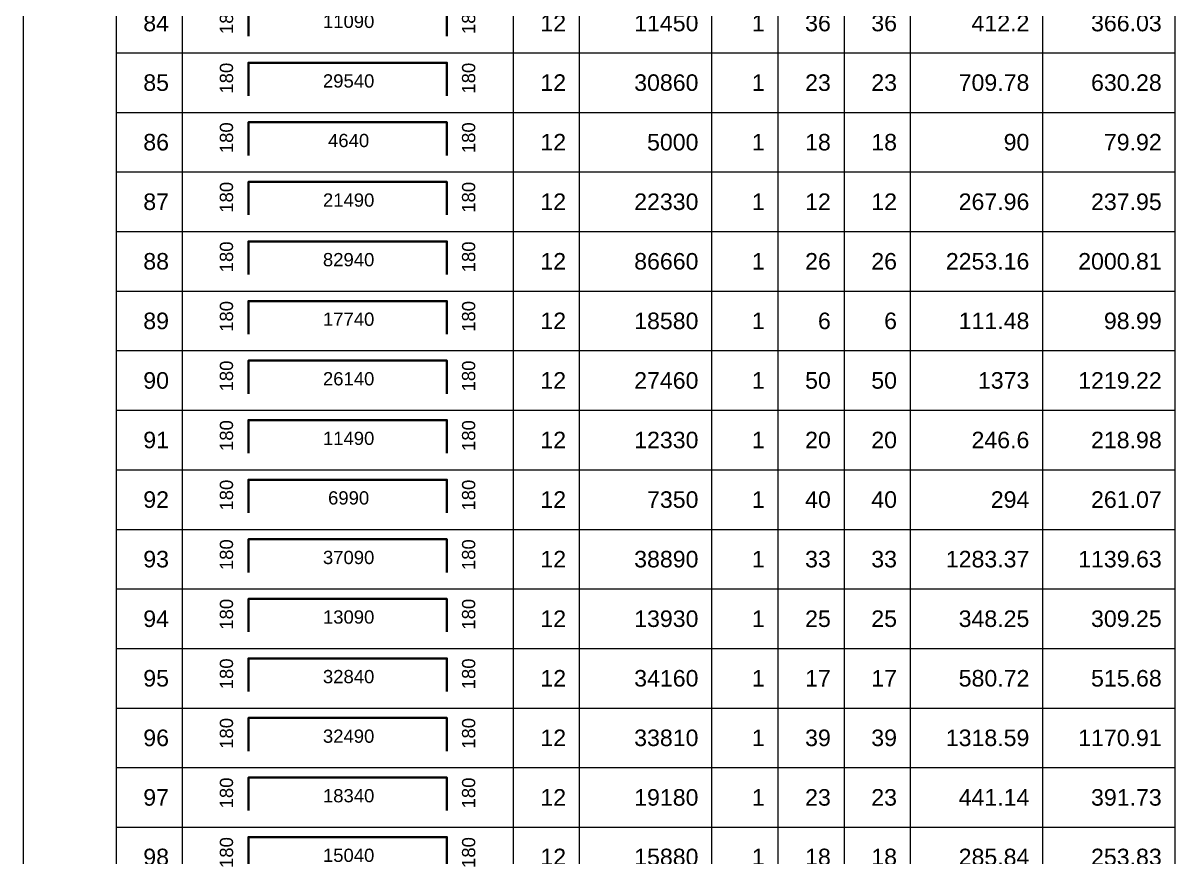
# Model space of a CAD drawing. Header units: millimetres. Extents: x -415354 to 883813, y -531490 to 486716.
# Drawn here: x 798740 to 816146, y -131440 to -118840 of the extents above; entities that cross this region are included whole.
import ezdxf
from ezdxf.enums import TextEntityAlignment as Align

# ---------------------------------------------------------------- set-up
doc = ezdxf.new("R2010")
doc.units = ezdxf.units.MM
doc.header["$MEASUREMENT"] = 0
for name, color, linetype, lineweight in [('NDC_FRAME', 7, 'Continuous', 20), ('NDC_S_REBAR', 4, 'Continuous', 35), ('NDC_S_VN TEXT', 7, 'Continuous', 20), ('NDC_Table', 3, 'Continuous', 20)]:
    doc.layers.add(name, color=color, linetype=linetype, lineweight=lineweight)
doc.styles.add('ARIAL', font='arial.ttf', dxfattribs={"width": 0.8})

# ---------------------------------------------------------------- blocks, each defined once
blk = doc.blocks.new('dang04')
at = {"layer": 'NDC_S_REBAR'}
blk.add_lwpolyline([(3405, -650), (3405, -150), (6405, -150), (6405, -650)], dxfattribs=at)
at = {"layer": 'NDC_Table'}
for p, q in [((0, 0), (0, -900)), ((1405, 0), (1405, -900)), ((2405, 0), (2405, -900)), ((7405, 0), (7405, -900)), ((8405, 0), (8405, -900)), ((10405, 0), (10405, -900)), ((11405, 0), (11405, -900)), ((12405, 0), (12405, -900)), ((13405, 0), (13405, -900)), ((15405, 0), (15405, -900)), ((17405, 0), (17405, -900)), ((1405, -900), (17405, -900))]:
    blk.add_line(p, q, dxfattribs=at)
at = {"layer": 'NDC_S_VN TEXT', "style": 'ARIAL'}
for p in [(3073, -150), (6733, -150)]:
    blk.add_attdef('D03', text='', height=200, rotation=90, dxfattribs=at).set_placement(p, align=Align.MIDDLE_RIGHT)
for p in [(2205, -450), (8205, -450), (10205, -450), (11205, -450), (12205, -450), (13205, -450), (15205, -450), (17205, -450)]:
    blk.add_attdef('D03', text='', height=250, dxfattribs=at).set_placement(p, align=Align.MIDDLE_RIGHT)
blk.add_attdef('D03', text='', height=200, dxfattribs=at).set_placement((4920, -425), align=Align.MIDDLE_CENTER)

msp = doc.modelspace()

# ---------------------------------------------------------------- block references
at = {"layer": 'NDC_FRAME'}
ref = msp.add_blockref('dang04', (798740.5, -118390.5), dxfattribs=at)
ref.add_attrib('D03', '84', dxfattribs={"layer": 'NDC_S_VN TEXT', "height": 250, "style": 'ARIAL'}).set_placement((800945.8, -118840.5), align=Align.MIDDLE_RIGHT)
ref.add_attrib('D03', '180', dxfattribs={"layer": 'NDC_S_VN TEXT', "height": 200, "rotation": 90, "style": 'ARIAL'}).set_placement((801813.8, -118540.5), align=Align.MIDDLE_RIGHT)
ref.add_attrib('D03', '11090', dxfattribs={"layer": 'NDC_S_VN TEXT', "height": 200, "style": 'ARIAL'}).set_placement((803660.1, -118815.2), align=Align.MIDDLE_CENTER)
ref.add_attrib('D03', '180', dxfattribs={"layer": 'NDC_S_VN TEXT', "height": 200, "rotation": 90, "style": 'ARIAL'}).set_placement((805473, -118540.5), align=Align.MIDDLE_RIGHT)
ref.add_attrib('D03', '12', dxfattribs={"layer": 'NDC_S_VN TEXT', "height": 250, "style": 'ARIAL'}).set_placement((806945.8, -118840.5), align=Align.MIDDLE_RIGHT)
ref.add_attrib('D03', '11450', dxfattribs={"layer": 'NDC_S_VN TEXT', "height": 250, "style": 'ARIAL'}).set_placement((808945.8, -118840.5), align=Align.MIDDLE_RIGHT)
ref.add_attrib('D03', '1', dxfattribs={"layer": 'NDC_S_VN TEXT', "height": 250, "style": 'ARIAL'}).set_placement((809945.8, -118840.5), align=Align.MIDDLE_RIGHT)
ref.add_attrib('D03', '36', dxfattribs={"layer": 'NDC_S_VN TEXT', "height": 250, "style": 'ARIAL'}).set_placement((810945.8, -118840.5), align=Align.MIDDLE_RIGHT)
ref.add_attrib('D03', '36', dxfattribs={"layer": 'NDC_S_VN TEXT', "height": 250, "style": 'ARIAL'}).set_placement((811945.8, -118840.2), align=Align.MIDDLE_RIGHT)
ref.add_attrib('D03', '412.2', dxfattribs={"layer": 'NDC_S_VN TEXT', "height": 250, "style": 'ARIAL'}).set_placement((813945.8, -118840.5), align=Align.MIDDLE_RIGHT)
ref.add_attrib('D03', '366.03', dxfattribs={"layer": 'NDC_S_VN TEXT', "height": 250, "style": 'ARIAL'}).set_placement((815945.8, -118840.5), align=Align.MIDDLE_RIGHT)
ref = msp.add_blockref('dang04', (798740.5, -119290.5), dxfattribs=at)
ref.add_attrib('D03', '85', dxfattribs={"layer": 'NDC_S_VN TEXT', "height": 250, "style": 'ARIAL'}).set_placement((800945.8, -119740.5), align=Align.MIDDLE_RIGHT)
ref.add_attrib('D03', '180', dxfattribs={"layer": 'NDC_S_VN TEXT', "height": 200, "rotation": 90, "style": 'ARIAL'}).set_placement((801813.8, -119440.5), align=Align.MIDDLE_RIGHT)
ref.add_attrib('D03', '29540', dxfattribs={"layer": 'NDC_S_VN TEXT', "height": 200, "style": 'ARIAL'}).set_placement((803660.1, -119715.2), align=Align.MIDDLE_CENTER)
ref.add_attrib('D03', '180', dxfattribs={"layer": 'NDC_S_VN TEXT', "height": 200, "rotation": 90, "style": 'ARIAL'}).set_placement((805473, -119440.5), align=Align.MIDDLE_RIGHT)
ref.add_attrib('D03', '12', dxfattribs={"layer": 'NDC_S_VN TEXT', "height": 250, "style": 'ARIAL'}).set_placement((806945.8, -119740.5), align=Align.MIDDLE_RIGHT)
ref.add_attrib('D03', '30860', dxfattribs={"layer": 'NDC_S_VN TEXT', "height": 250, "style": 'ARIAL'}).set_placement((808945.8, -119740.5), align=Align.MIDDLE_RIGHT)
ref.add_attrib('D03', '1', dxfattribs={"layer": 'NDC_S_VN TEXT', "height": 250, "style": 'ARIAL'}).set_placement((809945.8, -119740.5), align=Align.MIDDLE_RIGHT)
ref.add_attrib('D03', '23', dxfattribs={"layer": 'NDC_S_VN TEXT', "height": 250, "style": 'ARIAL'}).set_placement((810945.8, -119740.5), align=Align.MIDDLE_RIGHT)
ref.add_attrib('D03', '23', dxfattribs={"layer": 'NDC_S_VN TEXT', "height": 250, "style": 'ARIAL'}).set_placement((811945.8, -119740.2), align=Align.MIDDLE_RIGHT)
ref.add_attrib('D03', '709.78', dxfattribs={"layer": 'NDC_S_VN TEXT', "height": 250, "style": 'ARIAL'}).set_placement((813945.8, -119740.5), align=Align.MIDDLE_RIGHT)
ref.add_attrib('D03', '630.28', dxfattribs={"layer": 'NDC_S_VN TEXT', "height": 250, "style": 'ARIAL'}).set_placement((815945.8, -119740.5), align=Align.MIDDLE_RIGHT)
ref = msp.add_blockref('dang04', (798740.5, -120190.5), dxfattribs=at)
ref.add_attrib('D03', '86', dxfattribs={"layer": 'NDC_S_VN TEXT', "height": 250, "style": 'ARIAL'}).set_placement((800945.8, -120640.5), align=Align.MIDDLE_RIGHT)
ref.add_attrib('D03', '180', dxfattribs={"layer": 'NDC_S_VN TEXT', "height": 200, "rotation": 90, "style": 'ARIAL'}).set_placement((801813.8, -120340.5), align=Align.MIDDLE_RIGHT)
ref.add_attrib('D03', '4640', dxfattribs={"layer": 'NDC_S_VN TEXT', "height": 200, "style": 'ARIAL'}).set_placement((803660.1, -120615.2), align=Align.MIDDLE_CENTER)
ref.add_attrib('D03', '180', dxfattribs={"layer": 'NDC_S_VN TEXT', "height": 200, "rotation": 90, "style": 'ARIAL'}).set_placement((805473, -120340.5), align=Align.MIDDLE_RIGHT)
ref.add_attrib('D03', '12', dxfattribs={"layer": 'NDC_S_VN TEXT', "height": 250, "style": 'ARIAL'}).set_placement((806945.8, -120640.5), align=Align.MIDDLE_RIGHT)
ref.add_attrib('D03', '5000', dxfattribs={"layer": 'NDC_S_VN TEXT', "height": 250, "style": 'ARIAL'}).set_placement((808945.8, -120640.5), align=Align.MIDDLE_RIGHT)
ref.add_attrib('D03', '1', dxfattribs={"layer": 'NDC_S_VN TEXT', "height": 250, "style": 'ARIAL'}).set_placement((809945.8, -120640.5), align=Align.MIDDLE_RIGHT)
ref.add_attrib('D03', '18', dxfattribs={"layer": 'NDC_S_VN TEXT', "height": 250, "style": 'ARIAL'}).set_placement((810945.8, -120640.5), align=Align.MIDDLE_RIGHT)
ref.add_attrib('D03', '18', dxfattribs={"layer": 'NDC_S_VN TEXT', "height": 250, "style": 'ARIAL'}).set_placement((811945.8, -120640.2), align=Align.MIDDLE_RIGHT)
ref.add_attrib('D03', '90', dxfattribs={"layer": 'NDC_S_VN TEXT', "height": 250, "style": 'ARIAL'}).set_placement((813945.8, -120640.5), align=Align.MIDDLE_RIGHT)
ref.add_attrib('D03', '79.92', dxfattribs={"layer": 'NDC_S_VN TEXT', "height": 250, "style": 'ARIAL'}).set_placement((815945.8, -120640.5), align=Align.MIDDLE_RIGHT)
ref = msp.add_blockref('dang04', (798740.5, -121090.5), dxfattribs=at)
ref.add_attrib('D03', '87', dxfattribs={"layer": 'NDC_S_VN TEXT', "height": 250, "style": 'ARIAL'}).set_placement((800945.8, -121540.5), align=Align.MIDDLE_RIGHT)
ref.add_attrib('D03', '180', dxfattribs={"layer": 'NDC_S_VN TEXT', "height": 200, "rotation": 90, "style": 'ARIAL'}).set_placement((801813.8, -121240.5), align=Align.MIDDLE_RIGHT)
ref.add_attrib('D03', '21490', dxfattribs={"layer": 'NDC_S_VN TEXT', "height": 200, "style": 'ARIAL'}).set_placement((803660.1, -121515.2), align=Align.MIDDLE_CENTER)
ref.add_attrib('D03', '180', dxfattribs={"layer": 'NDC_S_VN TEXT', "height": 200, "rotation": 90, "style": 'ARIAL'}).set_placement((805473, -121240.5), align=Align.MIDDLE_RIGHT)
ref.add_attrib('D03', '12', dxfattribs={"layer": 'NDC_S_VN TEXT', "height": 250, "style": 'ARIAL'}).set_placement((806945.8, -121540.5), align=Align.MIDDLE_RIGHT)
ref.add_attrib('D03', '22330', dxfattribs={"layer": 'NDC_S_VN TEXT', "height": 250, "style": 'ARIAL'}).set_placement((808945.8, -121540.5), align=Align.MIDDLE_RIGHT)
ref.add_attrib('D03', '1', dxfattribs={"layer": 'NDC_S_VN TEXT', "height": 250, "style": 'ARIAL'}).set_placement((809945.8, -121540.5), align=Align.MIDDLE_RIGHT)
ref.add_attrib('D03', '12', dxfattribs={"layer": 'NDC_S_VN TEXT', "height": 250, "style": 'ARIAL'}).set_placement((810945.8, -121540.5), align=Align.MIDDLE_RIGHT)
ref.add_attrib('D03', '12', dxfattribs={"layer": 'NDC_S_VN TEXT', "height": 250, "style": 'ARIAL'}).set_placement((811945.8, -121540.2), align=Align.MIDDLE_RIGHT)
ref.add_attrib('D03', '267.96', dxfattribs={"layer": 'NDC_S_VN TEXT', "height": 250, "style": 'ARIAL'}).set_placement((813945.8, -121540.5), align=Align.MIDDLE_RIGHT)
ref.add_attrib('D03', '237.95', dxfattribs={"layer": 'NDC_S_VN TEXT', "height": 250, "style": 'ARIAL'}).set_placement((815945.8, -121540.5), align=Align.MIDDLE_RIGHT)
ref = msp.add_blockref('dang04', (798740.5, -121990.5), dxfattribs=at)
ref.add_attrib('D03', '88', dxfattribs={"layer": 'NDC_S_VN TEXT', "height": 250, "style": 'ARIAL'}).set_placement((800945.8, -122440.5), align=Align.MIDDLE_RIGHT)
ref.add_attrib('D03', '180', dxfattribs={"layer": 'NDC_S_VN TEXT', "height": 200, "rotation": 90, "style": 'ARIAL'}).set_placement((801813.8, -122140.5), align=Align.MIDDLE_RIGHT)
ref.add_attrib('D03', '82940', dxfattribs={"layer": 'NDC_S_VN TEXT', "height": 200, "style": 'ARIAL'}).set_placement((803660.1, -122415.2), align=Align.MIDDLE_CENTER)
ref.add_attrib('D03', '180', dxfattribs={"layer": 'NDC_S_VN TEXT', "height": 200, "rotation": 90, "style": 'ARIAL'}).set_placement((805473, -122140.5), align=Align.MIDDLE_RIGHT)
ref.add_attrib('D03', '12', dxfattribs={"layer": 'NDC_S_VN TEXT', "height": 250, "style": 'ARIAL'}).set_placement((806945.8, -122440.5), align=Align.MIDDLE_RIGHT)
ref.add_attrib('D03', '86660', dxfattribs={"layer": 'NDC_S_VN TEXT', "height": 250, "style": 'ARIAL'}).set_placement((808945.8, -122440.5), align=Align.MIDDLE_RIGHT)
ref.add_attrib('D03', '1', dxfattribs={"layer": 'NDC_S_VN TEXT', "height": 250, "style": 'ARIAL'}).set_placement((809945.8, -122440.5), align=Align.MIDDLE_RIGHT)
ref.add_attrib('D03', '26', dxfattribs={"layer": 'NDC_S_VN TEXT', "height": 250, "style": 'ARIAL'}).set_placement((810945.8, -122440.5), align=Align.MIDDLE_RIGHT)
ref.add_attrib('D03', '26', dxfattribs={"layer": 'NDC_S_VN TEXT', "height": 250, "style": 'ARIAL'}).set_placement((811945.8, -122440.2), align=Align.MIDDLE_RIGHT)
ref.add_attrib('D03', '2253.16', dxfattribs={"layer": 'NDC_S_VN TEXT', "height": 250, "style": 'ARIAL'}).set_placement((813945.8, -122440.5), align=Align.MIDDLE_RIGHT)
ref.add_attrib('D03', '2000.81', dxfattribs={"layer": 'NDC_S_VN TEXT', "height": 250, "style": 'ARIAL'}).set_placement((815945.8, -122440.5), align=Align.MIDDLE_RIGHT)
ref = msp.add_blockref('dang04', (798740.5, -122890.5), dxfattribs=at)
ref.add_attrib('D03', '89', dxfattribs={"layer": 'NDC_S_VN TEXT', "height": 250, "style": 'ARIAL'}).set_placement((800945.8, -123340.5), align=Align.MIDDLE_RIGHT)
ref.add_attrib('D03', '180', dxfattribs={"layer": 'NDC_S_VN TEXT', "height": 200, "rotation": 90, "style": 'ARIAL'}).set_placement((801813.8, -123040.5), align=Align.MIDDLE_RIGHT)
ref.add_attrib('D03', '17740', dxfattribs={"layer": 'NDC_S_VN TEXT', "height": 200, "style": 'ARIAL'}).set_placement((803660.1, -123315.2), align=Align.MIDDLE_CENTER)
ref.add_attrib('D03', '180', dxfattribs={"layer": 'NDC_S_VN TEXT', "height": 200, "rotation": 90, "style": 'ARIAL'}).set_placement((805473, -123040.5), align=Align.MIDDLE_RIGHT)
ref.add_attrib('D03', '12', dxfattribs={"layer": 'NDC_S_VN TEXT', "height": 250, "style": 'ARIAL'}).set_placement((806945.8, -123340.5), align=Align.MIDDLE_RIGHT)
ref.add_attrib('D03', '18580', dxfattribs={"layer": 'NDC_S_VN TEXT', "height": 250, "style": 'ARIAL'}).set_placement((808945.8, -123340.5), align=Align.MIDDLE_RIGHT)
ref.add_attrib('D03', '1', dxfattribs={"layer": 'NDC_S_VN TEXT', "height": 250, "style": 'ARIAL'}).set_placement((809945.8, -123340.5), align=Align.MIDDLE_RIGHT)
ref.add_attrib('D03', '6', dxfattribs={"layer": 'NDC_S_VN TEXT', "height": 250, "style": 'ARIAL'}).set_placement((810945.8, -123340.5), align=Align.MIDDLE_RIGHT)
ref.add_attrib('D03', '6', dxfattribs={"layer": 'NDC_S_VN TEXT', "height": 250, "style": 'ARIAL'}).set_placement((811945.8, -123340.2), align=Align.MIDDLE_RIGHT)
ref.add_attrib('D03', '111.48', dxfattribs={"layer": 'NDC_S_VN TEXT', "height": 250, "style": 'ARIAL'}).set_placement((813945.8, -123340.5), align=Align.MIDDLE_RIGHT)
ref.add_attrib('D03', '98.99', dxfattribs={"layer": 'NDC_S_VN TEXT', "height": 250, "style": 'ARIAL'}).set_placement((815945.8, -123340.5), align=Align.MIDDLE_RIGHT)
ref = msp.add_blockref('dang04', (798740.5, -123790.5), dxfattribs=at)
ref.add_attrib('D03', '90', dxfattribs={"layer": 'NDC_S_VN TEXT', "height": 250, "style": 'ARIAL'}).set_placement((800945.8, -124240.5), align=Align.MIDDLE_RIGHT)
ref.add_attrib('D03', '180', dxfattribs={"layer": 'NDC_S_VN TEXT', "height": 200, "rotation": 90, "style": 'ARIAL'}).set_placement((801813.8, -123940.5), align=Align.MIDDLE_RIGHT)
ref.add_attrib('D03', '26140', dxfattribs={"layer": 'NDC_S_VN TEXT', "height": 200, "style": 'ARIAL'}).set_placement((803660.1, -124215.2), align=Align.MIDDLE_CENTER)
ref.add_attrib('D03', '180', dxfattribs={"layer": 'NDC_S_VN TEXT', "height": 200, "rotation": 90, "style": 'ARIAL'}).set_placement((805473, -123940.5), align=Align.MIDDLE_RIGHT)
ref.add_attrib('D03', '12', dxfattribs={"layer": 'NDC_S_VN TEXT', "height": 250, "style": 'ARIAL'}).set_placement((806945.8, -124240.5), align=Align.MIDDLE_RIGHT)
ref.add_attrib('D03', '27460', dxfattribs={"layer": 'NDC_S_VN TEXT', "height": 250, "style": 'ARIAL'}).set_placement((808945.8, -124240.5), align=Align.MIDDLE_RIGHT)
ref.add_attrib('D03', '1', dxfattribs={"layer": 'NDC_S_VN TEXT', "height": 250, "style": 'ARIAL'}).set_placement((809945.8, -124240.5), align=Align.MIDDLE_RIGHT)
ref.add_attrib('D03', '50', dxfattribs={"layer": 'NDC_S_VN TEXT', "height": 250, "style": 'ARIAL'}).set_placement((810945.8, -124240.5), align=Align.MIDDLE_RIGHT)
ref.add_attrib('D03', '50', dxfattribs={"layer": 'NDC_S_VN TEXT', "height": 250, "style": 'ARIAL'}).set_placement((811945.8, -124240.2), align=Align.MIDDLE_RIGHT)
ref.add_attrib('D03', '1373', dxfattribs={"layer": 'NDC_S_VN TEXT', "height": 250, "style": 'ARIAL'}).set_placement((813945.8, -124240.5), align=Align.MIDDLE_RIGHT)
ref.add_attrib('D03', '1219.22', dxfattribs={"layer": 'NDC_S_VN TEXT', "height": 250, "style": 'ARIAL'}).set_placement((815945.8, -124240.5), align=Align.MIDDLE_RIGHT)
ref = msp.add_blockref('dang04', (798740.5, -124690.5), dxfattribs=at)
ref.add_attrib('D03', '91', dxfattribs={"layer": 'NDC_S_VN TEXT', "height": 250, "style": 'ARIAL'}).set_placement((800945.8, -125140.5), align=Align.MIDDLE_RIGHT)
ref.add_attrib('D03', '180', dxfattribs={"layer": 'NDC_S_VN TEXT', "height": 200, "rotation": 90, "style": 'ARIAL'}).set_placement((801813.8, -124840.5), align=Align.MIDDLE_RIGHT)
ref.add_attrib('D03', '11490', dxfattribs={"layer": 'NDC_S_VN TEXT', "height": 200, "style": 'ARIAL'}).set_placement((803660.1, -125115.2), align=Align.MIDDLE_CENTER)
ref.add_attrib('D03', '180', dxfattribs={"layer": 'NDC_S_VN TEXT', "height": 200, "rotation": 90, "style": 'ARIAL'}).set_placement((805473, -124840.5), align=Align.MIDDLE_RIGHT)
ref.add_attrib('D03', '12', dxfattribs={"layer": 'NDC_S_VN TEXT', "height": 250, "style": 'ARIAL'}).set_placement((806945.8, -125140.5), align=Align.MIDDLE_RIGHT)
ref.add_attrib('D03', '12330', dxfattribs={"layer": 'NDC_S_VN TEXT', "height": 250, "style": 'ARIAL'}).set_placement((808945.8, -125140.5), align=Align.MIDDLE_RIGHT)
ref.add_attrib('D03', '1', dxfattribs={"layer": 'NDC_S_VN TEXT', "height": 250, "style": 'ARIAL'}).set_placement((809945.8, -125140.5), align=Align.MIDDLE_RIGHT)
ref.add_attrib('D03', '20', dxfattribs={"layer": 'NDC_S_VN TEXT', "height": 250, "style": 'ARIAL'}).set_placement((810945.8, -125140.5), align=Align.MIDDLE_RIGHT)
ref.add_attrib('D03', '20', dxfattribs={"layer": 'NDC_S_VN TEXT', "height": 250, "style": 'ARIAL'}).set_placement((811945.8, -125140.2), align=Align.MIDDLE_RIGHT)
ref.add_attrib('D03', '246.6', dxfattribs={"layer": 'NDC_S_VN TEXT', "height": 250, "style": 'ARIAL'}).set_placement((813945.8, -125140.5), align=Align.MIDDLE_RIGHT)
ref.add_attrib('D03', '218.98', dxfattribs={"layer": 'NDC_S_VN TEXT', "height": 250, "style": 'ARIAL'}).set_placement((815945.8, -125140.5), align=Align.MIDDLE_RIGHT)
ref = msp.add_blockref('dang04', (798740.5, -125590.5), dxfattribs=at)
ref.add_attrib('D03', '92', dxfattribs={"layer": 'NDC_S_VN TEXT', "height": 250, "style": 'ARIAL'}).set_placement((800945.8, -126040.5), align=Align.MIDDLE_RIGHT)
ref.add_attrib('D03', '180', dxfattribs={"layer": 'NDC_S_VN TEXT', "height": 200, "rotation": 90, "style": 'ARIAL'}).set_placement((801813.8, -125740.5), align=Align.MIDDLE_RIGHT)
ref.add_attrib('D03', '6990', dxfattribs={"layer": 'NDC_S_VN TEXT', "height": 200, "style": 'ARIAL'}).set_placement((803660.1, -126015.2), align=Align.MIDDLE_CENTER)
ref.add_attrib('D03', '180', dxfattribs={"layer": 'NDC_S_VN TEXT', "height": 200, "rotation": 90, "style": 'ARIAL'}).set_placement((805473, -125740.5), align=Align.MIDDLE_RIGHT)
ref.add_attrib('D03', '12', dxfattribs={"layer": 'NDC_S_VN TEXT', "height": 250, "style": 'ARIAL'}).set_placement((806945.8, -126040.5), align=Align.MIDDLE_RIGHT)
ref.add_attrib('D03', '7350', dxfattribs={"layer": 'NDC_S_VN TEXT', "height": 250, "style": 'ARIAL'}).set_placement((808945.8, -126040.5), align=Align.MIDDLE_RIGHT)
ref.add_attrib('D03', '1', dxfattribs={"layer": 'NDC_S_VN TEXT', "height": 250, "style": 'ARIAL'}).set_placement((809945.8, -126040.5), align=Align.MIDDLE_RIGHT)
ref.add_attrib('D03', '40', dxfattribs={"layer": 'NDC_S_VN TEXT', "height": 250, "style": 'ARIAL'}).set_placement((810945.8, -126040.5), align=Align.MIDDLE_RIGHT)
ref.add_attrib('D03', '40', dxfattribs={"layer": 'NDC_S_VN TEXT', "height": 250, "style": 'ARIAL'}).set_placement((811945.8, -126040.2), align=Align.MIDDLE_RIGHT)
ref.add_attrib('D03', '294', dxfattribs={"layer": 'NDC_S_VN TEXT', "height": 250, "style": 'ARIAL'}).set_placement((813945.8, -126040.5), align=Align.MIDDLE_RIGHT)
ref.add_attrib('D03', '261.07', dxfattribs={"layer": 'NDC_S_VN TEXT', "height": 250, "style": 'ARIAL'}).set_placement((815945.8, -126040.5), align=Align.MIDDLE_RIGHT)
ref = msp.add_blockref('dang04', (798740.5, -126490.5), dxfattribs=at)
ref.add_attrib('D03', '93', dxfattribs={"layer": 'NDC_S_VN TEXT', "height": 250, "style": 'ARIAL'}).set_placement((800945.8, -126940.5), align=Align.MIDDLE_RIGHT)
ref.add_attrib('D03', '180', dxfattribs={"layer": 'NDC_S_VN TEXT', "height": 200, "rotation": 90, "style": 'ARIAL'}).set_placement((801813.8, -126640.5), align=Align.MIDDLE_RIGHT)
ref.add_attrib('D03', '37090', dxfattribs={"layer": 'NDC_S_VN TEXT', "height": 200, "style": 'ARIAL'}).set_placement((803660.1, -126915.2), align=Align.MIDDLE_CENTER)
ref.add_attrib('D03', '180', dxfattribs={"layer": 'NDC_S_VN TEXT', "height": 200, "rotation": 90, "style": 'ARIAL'}).set_placement((805473, -126640.5), align=Align.MIDDLE_RIGHT)
ref.add_attrib('D03', '12', dxfattribs={"layer": 'NDC_S_VN TEXT', "height": 250, "style": 'ARIAL'}).set_placement((806945.8, -126940.5), align=Align.MIDDLE_RIGHT)
ref.add_attrib('D03', '38890', dxfattribs={"layer": 'NDC_S_VN TEXT', "height": 250, "style": 'ARIAL'}).set_placement((808945.8, -126940.5), align=Align.MIDDLE_RIGHT)
ref.add_attrib('D03', '1', dxfattribs={"layer": 'NDC_S_VN TEXT', "height": 250, "style": 'ARIAL'}).set_placement((809945.8, -126940.5), align=Align.MIDDLE_RIGHT)
ref.add_attrib('D03', '33', dxfattribs={"layer": 'NDC_S_VN TEXT', "height": 250, "style": 'ARIAL'}).set_placement((810945.8, -126940.5), align=Align.MIDDLE_RIGHT)
ref.add_attrib('D03', '33', dxfattribs={"layer": 'NDC_S_VN TEXT', "height": 250, "style": 'ARIAL'}).set_placement((811945.8, -126940.2), align=Align.MIDDLE_RIGHT)
ref.add_attrib('D03', '1283.37', dxfattribs={"layer": 'NDC_S_VN TEXT', "height": 250, "style": 'ARIAL'}).set_placement((813945.8, -126940.5), align=Align.MIDDLE_RIGHT)
ref.add_attrib('D03', '1139.63', dxfattribs={"layer": 'NDC_S_VN TEXT', "height": 250, "style": 'ARIAL'}).set_placement((815945.8, -126940.5), align=Align.MIDDLE_RIGHT)
ref = msp.add_blockref('dang04', (798740.5, -127390.5), dxfattribs=at)
ref.add_attrib('D03', '94', dxfattribs={"layer": 'NDC_S_VN TEXT', "height": 250, "style": 'ARIAL'}).set_placement((800945.8, -127840.5), align=Align.MIDDLE_RIGHT)
ref.add_attrib('D03', '180', dxfattribs={"layer": 'NDC_S_VN TEXT', "height": 200, "rotation": 90, "style": 'ARIAL'}).set_placement((801813.8, -127540.5), align=Align.MIDDLE_RIGHT)
ref.add_attrib('D03', '13090', dxfattribs={"layer": 'NDC_S_VN TEXT', "height": 200, "style": 'ARIAL'}).set_placement((803660.1, -127815.2), align=Align.MIDDLE_CENTER)
ref.add_attrib('D03', '180', dxfattribs={"layer": 'NDC_S_VN TEXT', "height": 200, "rotation": 90, "style": 'ARIAL'}).set_placement((805473, -127540.5), align=Align.MIDDLE_RIGHT)
ref.add_attrib('D03', '12', dxfattribs={"layer": 'NDC_S_VN TEXT', "height": 250, "style": 'ARIAL'}).set_placement((806945.8, -127840.5), align=Align.MIDDLE_RIGHT)
ref.add_attrib('D03', '13930', dxfattribs={"layer": 'NDC_S_VN TEXT', "height": 250, "style": 'ARIAL'}).set_placement((808945.8, -127840.5), align=Align.MIDDLE_RIGHT)
ref.add_attrib('D03', '1', dxfattribs={"layer": 'NDC_S_VN TEXT', "height": 250, "style": 'ARIAL'}).set_placement((809945.8, -127840.5), align=Align.MIDDLE_RIGHT)
ref.add_attrib('D03', '25', dxfattribs={"layer": 'NDC_S_VN TEXT', "height": 250, "style": 'ARIAL'}).set_placement((810945.8, -127840.5), align=Align.MIDDLE_RIGHT)
ref.add_attrib('D03', '25', dxfattribs={"layer": 'NDC_S_VN TEXT', "height": 250, "style": 'ARIAL'}).set_placement((811945.8, -127840.2), align=Align.MIDDLE_RIGHT)
ref.add_attrib('D03', '348.25', dxfattribs={"layer": 'NDC_S_VN TEXT', "height": 250, "style": 'ARIAL'}).set_placement((813945.8, -127840.5), align=Align.MIDDLE_RIGHT)
ref.add_attrib('D03', '309.25', dxfattribs={"layer": 'NDC_S_VN TEXT', "height": 250, "style": 'ARIAL'}).set_placement((815945.8, -127840.5), align=Align.MIDDLE_RIGHT)
ref = msp.add_blockref('dang04', (798740.5, -128290.5), dxfattribs=at)
ref.add_attrib('D03', '95', dxfattribs={"layer": 'NDC_S_VN TEXT', "height": 250, "style": 'ARIAL'}).set_placement((800945.8, -128740.5), align=Align.MIDDLE_RIGHT)
ref.add_attrib('D03', '180', dxfattribs={"layer": 'NDC_S_VN TEXT', "height": 200, "rotation": 90, "style": 'ARIAL'}).set_placement((801813.8, -128440.5), align=Align.MIDDLE_RIGHT)
ref.add_attrib('D03', '32840', dxfattribs={"layer": 'NDC_S_VN TEXT', "height": 200, "style": 'ARIAL'}).set_placement((803660.1, -128715.2), align=Align.MIDDLE_CENTER)
ref.add_attrib('D03', '180', dxfattribs={"layer": 'NDC_S_VN TEXT', "height": 200, "rotation": 90, "style": 'ARIAL'}).set_placement((805473, -128440.5), align=Align.MIDDLE_RIGHT)
ref.add_attrib('D03', '12', dxfattribs={"layer": 'NDC_S_VN TEXT', "height": 250, "style": 'ARIAL'}).set_placement((806945.8, -128740.5), align=Align.MIDDLE_RIGHT)
ref.add_attrib('D03', '34160', dxfattribs={"layer": 'NDC_S_VN TEXT', "height": 250, "style": 'ARIAL'}).set_placement((808945.8, -128740.5), align=Align.MIDDLE_RIGHT)
ref.add_attrib('D03', '1', dxfattribs={"layer": 'NDC_S_VN TEXT', "height": 250, "style": 'ARIAL'}).set_placement((809945.8, -128740.5), align=Align.MIDDLE_RIGHT)
ref.add_attrib('D03', '17', dxfattribs={"layer": 'NDC_S_VN TEXT', "height": 250, "style": 'ARIAL'}).set_placement((810945.8, -128740.5), align=Align.MIDDLE_RIGHT)
ref.add_attrib('D03', '17', dxfattribs={"layer": 'NDC_S_VN TEXT', "height": 250, "style": 'ARIAL'}).set_placement((811945.8, -128740.2), align=Align.MIDDLE_RIGHT)
ref.add_attrib('D03', '580.72', dxfattribs={"layer": 'NDC_S_VN TEXT', "height": 250, "style": 'ARIAL'}).set_placement((813945.8, -128740.5), align=Align.MIDDLE_RIGHT)
ref.add_attrib('D03', '515.68', dxfattribs={"layer": 'NDC_S_VN TEXT', "height": 250, "style": 'ARIAL'}).set_placement((815945.8, -128740.5), align=Align.MIDDLE_RIGHT)
ref = msp.add_blockref('dang04', (798740.5, -129190.5), dxfattribs=at)
ref.add_attrib('D03', '96', dxfattribs={"layer": 'NDC_S_VN TEXT', "height": 250, "style": 'ARIAL'}).set_placement((800945.8, -129640.5), align=Align.MIDDLE_RIGHT)
ref.add_attrib('D03', '180', dxfattribs={"layer": 'NDC_S_VN TEXT', "height": 200, "rotation": 90, "style": 'ARIAL'}).set_placement((801813.8, -129340.5), align=Align.MIDDLE_RIGHT)
ref.add_attrib('D03', '32490', dxfattribs={"layer": 'NDC_S_VN TEXT', "height": 200, "style": 'ARIAL'}).set_placement((803660.1, -129615.2), align=Align.MIDDLE_CENTER)
ref.add_attrib('D03', '180', dxfattribs={"layer": 'NDC_S_VN TEXT', "height": 200, "rotation": 90, "style": 'ARIAL'}).set_placement((805473, -129340.5), align=Align.MIDDLE_RIGHT)
ref.add_attrib('D03', '12', dxfattribs={"layer": 'NDC_S_VN TEXT', "height": 250, "style": 'ARIAL'}).set_placement((806945.8, -129640.5), align=Align.MIDDLE_RIGHT)
ref.add_attrib('D03', '33810', dxfattribs={"layer": 'NDC_S_VN TEXT', "height": 250, "style": 'ARIAL'}).set_placement((808945.8, -129640.5), align=Align.MIDDLE_RIGHT)
ref.add_attrib('D03', '1', dxfattribs={"layer": 'NDC_S_VN TEXT', "height": 250, "style": 'ARIAL'}).set_placement((809945.8, -129640.5), align=Align.MIDDLE_RIGHT)
ref.add_attrib('D03', '39', dxfattribs={"layer": 'NDC_S_VN TEXT', "height": 250, "style": 'ARIAL'}).set_placement((810945.8, -129640.5), align=Align.MIDDLE_RIGHT)
ref.add_attrib('D03', '39', dxfattribs={"layer": 'NDC_S_VN TEXT', "height": 250, "style": 'ARIAL'}).set_placement((811945.8, -129640.2), align=Align.MIDDLE_RIGHT)
ref.add_attrib('D03', '1318.59', dxfattribs={"layer": 'NDC_S_VN TEXT', "height": 250, "style": 'ARIAL'}).set_placement((813945.8, -129640.5), align=Align.MIDDLE_RIGHT)
ref.add_attrib('D03', '1170.91', dxfattribs={"layer": 'NDC_S_VN TEXT', "height": 250, "style": 'ARIAL'}).set_placement((815945.8, -129640.5), align=Align.MIDDLE_RIGHT)
ref = msp.add_blockref('dang04', (798740.5, -130090.5), dxfattribs=at)
ref.add_attrib('D03', '97', dxfattribs={"layer": 'NDC_S_VN TEXT', "height": 250, "style": 'ARIAL'}).set_placement((800945.8, -130540.5), align=Align.MIDDLE_RIGHT)
ref.add_attrib('D03', '180', dxfattribs={"layer": 'NDC_S_VN TEXT', "height": 200, "rotation": 90, "style": 'ARIAL'}).set_placement((801813.8, -130240.5), align=Align.MIDDLE_RIGHT)
ref.add_attrib('D03', '18340', dxfattribs={"layer": 'NDC_S_VN TEXT', "height": 200, "style": 'ARIAL'}).set_placement((803660.1, -130515.2), align=Align.MIDDLE_CENTER)
ref.add_attrib('D03', '180', dxfattribs={"layer": 'NDC_S_VN TEXT', "height": 200, "rotation": 90, "style": 'ARIAL'}).set_placement((805473, -130240.5), align=Align.MIDDLE_RIGHT)
ref.add_attrib('D03', '12', dxfattribs={"layer": 'NDC_S_VN TEXT', "height": 250, "style": 'ARIAL'}).set_placement((806945.8, -130540.5), align=Align.MIDDLE_RIGHT)
ref.add_attrib('D03', '19180', dxfattribs={"layer": 'NDC_S_VN TEXT', "height": 250, "style": 'ARIAL'}).set_placement((808945.8, -130540.5), align=Align.MIDDLE_RIGHT)
ref.add_attrib('D03', '1', dxfattribs={"layer": 'NDC_S_VN TEXT', "height": 250, "style": 'ARIAL'}).set_placement((809945.8, -130540.5), align=Align.MIDDLE_RIGHT)
ref.add_attrib('D03', '23', dxfattribs={"layer": 'NDC_S_VN TEXT', "height": 250, "style": 'ARIAL'}).set_placement((810945.8, -130540.5), align=Align.MIDDLE_RIGHT)
ref.add_attrib('D03', '23', dxfattribs={"layer": 'NDC_S_VN TEXT', "height": 250, "style": 'ARIAL'}).set_placement((811945.8, -130540.2), align=Align.MIDDLE_RIGHT)
ref.add_attrib('D03', '441.14', dxfattribs={"layer": 'NDC_S_VN TEXT', "height": 250, "style": 'ARIAL'}).set_placement((813945.8, -130540.5), align=Align.MIDDLE_RIGHT)
ref.add_attrib('D03', '391.73', dxfattribs={"layer": 'NDC_S_VN TEXT', "height": 250, "style": 'ARIAL'}).set_placement((815945.8, -130540.5), align=Align.MIDDLE_RIGHT)
ref = msp.add_blockref('dang04', (798740.5, -130990.5), dxfattribs=at)
ref.add_attrib('D03', '98', dxfattribs={"layer": 'NDC_S_VN TEXT', "height": 250, "style": 'ARIAL'}).set_placement((800945.8, -131440.5), align=Align.MIDDLE_RIGHT)
ref.add_attrib('D03', '180', dxfattribs={"layer": 'NDC_S_VN TEXT', "height": 200, "rotation": 90, "style": 'ARIAL'}).set_placement((801813.8, -131140.5), align=Align.MIDDLE_RIGHT)
ref.add_attrib('D03', '15040', dxfattribs={"layer": 'NDC_S_VN TEXT', "height": 200, "style": 'ARIAL'}).set_placement((803660.1, -131415.2), align=Align.MIDDLE_CENTER)
ref.add_attrib('D03', '180', dxfattribs={"layer": 'NDC_S_VN TEXT', "height": 200, "rotation": 90, "style": 'ARIAL'}).set_placement((805473, -131140.5), align=Align.MIDDLE_RIGHT)
ref.add_attrib('D03', '12', dxfattribs={"layer": 'NDC_S_VN TEXT', "height": 250, "style": 'ARIAL'}).set_placement((806945.8, -131440.5), align=Align.MIDDLE_RIGHT)
ref.add_attrib('D03', '15880', dxfattribs={"layer": 'NDC_S_VN TEXT', "height": 250, "style": 'ARIAL'}).set_placement((808945.8, -131440.5), align=Align.MIDDLE_RIGHT)
ref.add_attrib('D03', '1', dxfattribs={"layer": 'NDC_S_VN TEXT', "height": 250, "style": 'ARIAL'}).set_placement((809945.8, -131440.5), align=Align.MIDDLE_RIGHT)
ref.add_attrib('D03', '18', dxfattribs={"layer": 'NDC_S_VN TEXT', "height": 250, "style": 'ARIAL'}).set_placement((810945.8, -131440.5), align=Align.MIDDLE_RIGHT)
ref.add_attrib('D03', '18', dxfattribs={"layer": 'NDC_S_VN TEXT', "height": 250, "style": 'ARIAL'}).set_placement((811945.8, -131440.2), align=Align.MIDDLE_RIGHT)
ref.add_attrib('D03', '285.84', dxfattribs={"layer": 'NDC_S_VN TEXT', "height": 250, "style": 'ARIAL'}).set_placement((813945.8, -131440.5), align=Align.MIDDLE_RIGHT)
ref.add_attrib('D03', '253.83', dxfattribs={"layer": 'NDC_S_VN TEXT', "height": 250, "style": 'ARIAL'}).set_placement((815945.8, -131440.5), align=Align.MIDDLE_RIGHT)

doc.saveas('drawing.dxf')
